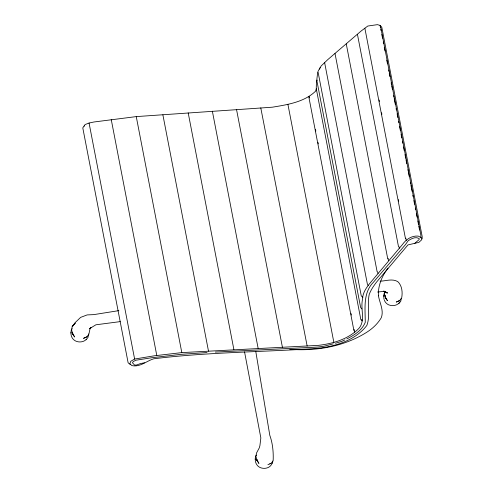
<?xml version="1.0" encoding="UTF-8"?>
<svg xmlns="http://www.w3.org/2000/svg" width="493" height="493" viewBox="0 0 493 493"><rect width="100%" height="100%" fill="white"/><g stroke="black" fill="none" stroke-linecap="round" stroke-linejoin="round"><path stroke-width="0.74" d="M70.807 333.058L71.349 329.669L72.12 328.689M88.567 333.952L88.025 337.341L86.096 339.782M255.109 459.47L255.657 456.087L256.428 455.107M272.327 463.759L272.765 461.047M383.609 296.755L384.152 293.366L384.922 292.392M384.75 291.757L384.423 293.791L385.699 298.197L385.144 295.301M401.259 298.333L400.821 301.038L398.899 303.485M317.671 72.446L316.765 80.162L360.642 307.49L361.893 308.932M319.39 69.112L321.19 65.926L327.765 59.628L361.147 31.01L367.778 26.037L377.416 24.65L380.066 25.408L381.773 27.164L422.162 236.424L422.193 238.914M84.063 126.226L85.067 124.563L89.067 123.034L93.892 121.999L136.259 116.601L272.333 107.197C287.548 104.695 305.056 102.008 316.272 90.472M317.209 80.063L316.444 81.314L316.247 88.58L360.827 319.519L362.072 320.961L361.782 319.458M320.345 67.344L317.948 71.454L361.27 295.899L362.903 297.291M316.709 88.42L315.976 89.566L316.05 90.675M387.991 268.106C381.97 275.969 377.878 285.786 378.396 295.8M84.586 125.413L82.781 127.853L128.125 362.774L130.275 364.598M86.91 336.818L83.6 338.309L86.91 336.818L88.839 334.377L89.972 329.041L90.952 327.599L89.412 328.776L95.888 324.795L120.249 321.615M269.77 463.888L271.218 463.235L273.147 460.789C273.541 452.364 272.728 443.392 269.807 435.344L255.787 351.497M399.712 300.514L396.403 302.012L399.712 300.514L401.641 298.074C402.744 292.472 402.134 285.669 397.746 281.577C392.089 278.409 386.074 280.998 380.109 281.195M75.189 323.229L72.169 326.705L71.621 330.088L72.902 334.494L72.619 333.046M421.016 237.558L418.224 236.079C411.612 235.549 406.053 239.407 402.38 244.608L370.742 282.261C366.7 287.105 362.565 292.719 362.521 299.3C360.13 309.382 366.422 322.046 357.505 329.78C346.955 339.585 332.313 343.75 318.305 345.371L181.812 352.606L154.445 355.786L134.62 359.04L130.762 361.295L129.899 363.674L131.816 365.578C140.006 367.47 146.415 360.981 153.785 358.781C208.132 352.051 263.059 352.101 317.652 348.366C335.696 346.289 355.293 340.41 366.854 325.454C370.551 315.674 367.032 304.674 369.202 294.438C370.865 289.964 373.589 286.039 376.424 282.236L407.97 244.916L418.89 242.371L421.712 239.758L420.72 236.048M75.133 323.143L72.169 326.705L75.139 322.632L80.624 317.381L87.144 314.916L93.793 314.62L118.893 310.627M414.366 243.696L419.112 239.586L419.223 238.563C415.334 236.35 411.55 238.674 408.21 240.689L405.369 244.738L373.386 282.273C362.793 292.959 365.282 308.809 365.251 322.397C362.01 330.359 354.19 335.24 346.795 338.901M344.841 339.911L341.735 341.378L335.431 343.257M267.909 464.726L271.218 463.235M333.243 343.849L324.314 346.16L318.01 347.047L215.336 352.082M144.529 362.774L140.53 363.557L136.506 365.03L134.595 365.097L132.426 362.743L133.363 361.468L135.982 360.21L151.807 357.733L181.128 354.331L207.042 352.544M377.552 292.022L383.671 291.4L387.215 292.737L383.837 291.104M289.755 349.34C316.136 351.189 343.122 346.807 365.855 332.83C372.086 329.016 377.564 324.049 381.286 317.714C384.152 310.196 379.444 302.751 378.39 295.338M383.77 291.104L387.332 293.206L386.518 292.275M368.129 285.484L367.322 283.832L324.628 62.642M260.785 107.899L307.151 346.031M380.522 26.197L420.917 235.457M380.066 25.408L380.504 27.676M380.793 29.186L381.083 30.695M381.81 34.467L382.543 38.244M383.271 42.016L383.56 43.526M384.287 47.303L385.021 51.075M386.765 60.14L387.498 63.911M388.663 69.951L388.952 71.46M389.242 72.97L389.975 76.748M391.14 82.787L391.43 84.297M391.719 85.807L392.453 89.584M393.617 95.624L393.907 97.133M394.197 98.643L395.368 104.682M396.095 108.454L396.384 109.964M397.111 113.741L397.845 117.519M398.572 121.29L398.862 122.8M399.589 126.578L400.322 130.349M401.049 134.127L401.777 137.898M402.504 141.676L402.799 143.186M403.527 146.963L404.254 150.735M404.981 154.512L405.714 158.284M406.004 159.794L406.731 163.571M407.896 169.61L408.192 171.12M408.481 172.63L409.208 176.408M410.373 182.447L410.669 183.957M410.959 185.467L412.123 191.506M412.851 195.277L413.146 196.787M413.873 200.565L414.601 204.342M415.328 208.114L415.624 209.624M416.351 213.401L417.078 217.173M417.811 220.95L418.539 224.722M418.828 226.232L419.555 230.009M379.123 99.962L379.413 101.472M381.6 112.798L381.89 114.308M398.362 199.622L398.652 201.132M405.794 238.125L406.232 240.393M364.863 28.23L405.468 238.575M398.997 246.697L399.287 248.207M357.48 34.565L398.48 246.549M388.151 258.387L388.589 260.649M346.271 43.957L387.775 258.998M377.669 271.945L377.958 273.455M335.012 53.509L377.145 271.803M309.129 96.382L309.419 97.891M315.532 129.56L315.822 131.07M318.003 142.378L318.299 143.888M351.047 313.536L351.336 315.045M354.097 329.373L354.683 332.387M308.852 97.096L353.919 330.569M287.9 104.276L333.872 342.45M236.585 109.803L282.415 347.251M212.36 111.178L258.122 348.268M256.927 459.464L257.204 460.912L255.929 456.506L256.471 453.116L259.238 447.964L259.897 445.715L260.846 437.938L244.54 351.829M188.203 112.915L233.898 349.642M162.875 114.789L208.502 351.158M136.259 116.601L181.812 352.606M111.233 119.509L156.792 355.508M89.067 123.034L134.62 359.04M86.361 339.252A8.042 7.266 15.4 0 1 82.534 341.569A9.268 8.381 15.4 0 1 76.07 341.211A8.042 7.266 15.4 0 1 71.571 336.559A9.268 8.381 15.4 0 1 71.109 332.43M271.686 464.098A8.042 7.266 15.4 0 1 266.842 467.986A9.268 8.381 15.4 0 1 260.372 467.629A8.042 7.266 15.4 0 1 257.611 465.731A9.268 8.381 15.4 0 1 255.417 458.847M383.887 296.127A8.042 7.266 15.4 0 1 384.201 294.913M384.374 300.262A9.268 8.381 15.4 0 0 386.105 303.016A8.042 7.266 15.4 0 0 388.872 304.914A9.268 8.381 15.4 0 0 398.252 303.824A8.042 7.266 15.4 0 0 399.897 301.926M384.133 299.559A9.268 8.381 15.4 0 1 383.819 297.371M387.362 300.588L384.984 296.681L387.362 300.588M258.868 463.303L256.483 459.402L258.868 463.303M74.56 336.885L72.181 332.985L74.56 336.885"/></g></svg>
